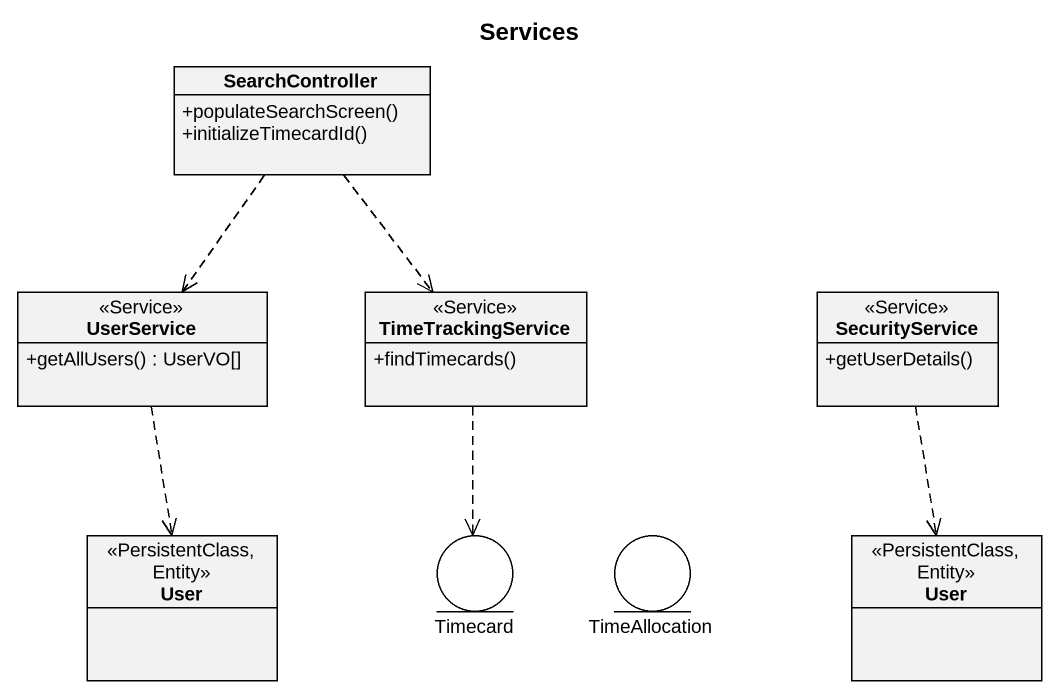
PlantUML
@startuml
title Services
allowmixing
hide circle
hide empty members
skinparam classAttributeIconSize 0
class SearchController {
  +populateSearchScreen()
  +initializeTimecardId()
}
class UserService <<Service>> {
  +getAllUsers() : UserVO[]
}
class TimeTrackingService <<Service>> {
  +findTimecards()
}
class SecurityService <<Service>> {
  +getUserDetails()
}
class User <<PersistentClass, Entity>>
entity Timecard
entity TimeAllocation
class "User" as User_2 <<PersistentClass, Entity>>
SearchController ..> UserService
SearchController ..> TimeTrackingService
UserService ..> User
TimeTrackingService ..> Timecard
SecurityService ..> User_2
@enduml
